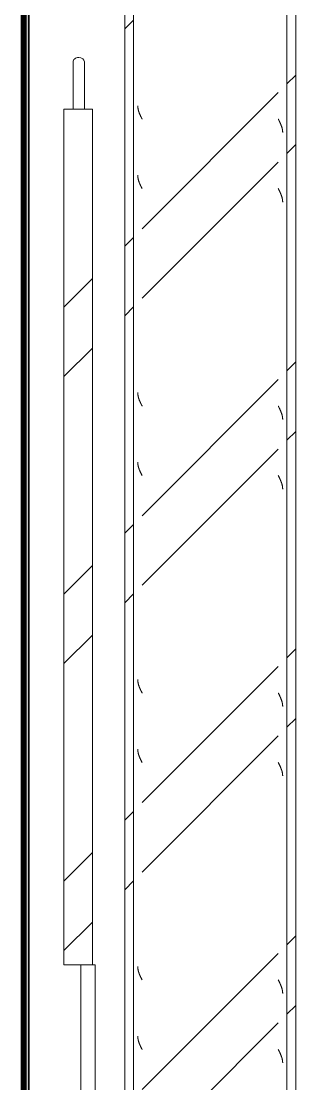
# Model space of a CAD drawing. Header units: centimetres. Extents: x -13467 to 3766, y -437 to 1921.
# Drawn here: x -12481.1 to -12433, y 646 to 832.2 of the extents above; entities that cross this region are included whole.
import ezdxf

# ---------------------------------------------------------------- set-up
doc = ezdxf.new("R2010")
doc.units = ezdxf.units.CM
for name, color, linetype, lineweight in [('A-GENM', 7, 'Continuous', 9), ('A-WALL', 7, 'Continuous', 9), ('A-WALL-PATT', 7, 'Continuous', 35), ('S-BEAM', 7, 'Continuous', 9), ('S-COLS', 7, 'Continuous', 9)]:
    doc.layers.add(name, color=color, linetype=linetype, lineweight=lineweight)
pattern_1 = [(45, (-5050.647, 712), (-25.14472, 25.14472), []), (45, (-5050.647, 750.1), (-25.14472, 25.14472), [])]

# ---------------------------------------------------------------- blocks, each defined once
blk = doc.blocks.new('FP_11-Sección 1-1')
at = {"layer": 'S-COLS', "color": 9, "true_color": 0xc0c0c0}
for p, q in [((-12436.04, 815.01), (-12436.06, 815.05)), ((-12436.02, 814.97), (-12436.04, 815.01)), ((-12436, 814.93), (-12436.02, 814.97)), ((-12435.98, 814.9), (-12436, 814.93)), ((-12435.97, 814.86), (-12435.98, 814.9)), ((-12435.95, 814.82), (-12435.97, 814.86)), ((-12435.93, 814.79), (-12435.95, 814.82)), ((-12435.91, 814.75), (-12435.93, 814.79)), ((-12435.89, 814.71), (-12435.91, 814.75)), ((-12435.87, 814.67), (-12435.89, 814.71)), ((-12435.85, 814.64), (-12435.87, 814.67)), ((-12435.84, 814.6), (-12435.85, 814.64)), ((-12435.82, 814.56), (-12435.84, 814.6)), ((-12435.8, 814.52), (-12435.82, 814.56)), ((-12435.78, 814.49), (-12435.8, 814.52)), ((-12435.77, 814.45), (-12435.78, 814.49)), ((-12435.75, 814.41), (-12435.77, 814.45)), ((-12435.73, 814.37), (-12435.75, 814.41)), ((-12435.71, 814.34), (-12435.73, 814.37)), ((-12435.7, 814.3), (-12435.71, 814.34)), ((-12435.68, 814.26), (-12435.7, 814.3)), ((-12435.66, 814.23), (-12435.68, 814.26)), ((-12435.65, 814.19), (-12435.66, 814.23)), ((-12435.63, 814.15), (-12435.65, 814.19)), ((-12435.62, 814.11), (-12435.63, 814.15)), ((-12435.6, 814.08), (-12435.62, 814.11)), ((-12435.59, 814.04), (-12435.6, 814.08)), ((-12435.57, 814), (-12435.59, 814.04)), ((-12435.56, 813.96), (-12435.57, 814)), ((-12435.54, 813.93), (-12435.56, 813.96)), ((-12435.53, 813.89), (-12435.54, 813.93)), ((-12435.52, 813.85), (-12435.53, 813.89)), ((-12435.5, 813.82), (-12435.52, 813.85)), ((-12435.49, 813.78), (-12435.5, 813.82)), ((-12435.48, 813.74), (-12435.49, 813.78)), ((-12435.47, 813.7), (-12435.48, 813.74)), ((-12435.45, 813.67), (-12435.47, 813.7)), ((-12435.44, 813.63), (-12435.45, 813.67)), ((-12435.43, 813.59), (-12435.44, 813.63)), ((-12435.42, 813.55), (-12435.43, 813.59)), ((-12435.41, 813.52), (-12435.42, 813.55)), ((-12435.4, 813.48), (-12435.41, 813.52)), ((-12435.39, 813.44), (-12435.4, 813.48)), ((-12435.38, 813.4), (-12435.39, 813.44)), ((-12435.37, 813.37), (-12435.38, 813.4)), ((-12435.36, 813.33), (-12435.37, 813.37)), ((-12435.36, 813.29), (-12435.36, 813.33)), ((-12435.35, 813.26), (-12435.36, 813.29)), ((-12435.34, 813.22), (-12435.35, 813.26)), ((-12435.34, 813.18), (-12435.34, 813.22)), ((-12435.33, 813.14), (-12435.34, 813.18)), ((-12435.32, 813.11), (-12435.33, 813.14)), ((-12435.32, 813.07), (-12435.32, 813.11)), ((-12435.31, 813.03), (-12435.32, 813.07)), ((-12435.31, 812.99), (-12435.31, 813.03)), ((-12435.31, 812.96), (-12435.31, 812.99)), ((-12435.3, 812.92), (-12435.31, 812.96)), ((-12435.3, 812.88), (-12435.3, 812.92)), ((-12435.3, 812.85), (-12435.3, 812.88)), ((-12435.29, 812.81), (-12435.3, 812.85)), ((-12435.29, 812.77), (-12435.29, 812.81)), ((-12435.29, 812.73), (-12435.29, 812.77)), ((-12435.29, 812.7), (-12435.29, 812.73)), ((-12436.04, 802.82), (-12436.06, 802.86)), ((-12436.02, 802.78), (-12436.04, 802.82)), ((-12436, 802.74), (-12436.02, 802.78)), ((-12435.98, 802.71), (-12436, 802.74)), ((-12435.97, 802.67), (-12435.98, 802.71)), ((-12435.95, 802.63), (-12435.97, 802.67)), ((-12435.93, 802.6), (-12435.95, 802.63)), ((-12435.91, 802.56), (-12435.93, 802.6)), ((-12435.89, 802.52), (-12435.91, 802.56)), ((-12435.87, 802.48), (-12435.89, 802.52)), ((-12435.85, 802.45), (-12435.87, 802.48)), ((-12435.84, 802.41), (-12435.85, 802.45)), ((-12435.82, 802.37), (-12435.84, 802.41)), ((-12435.8, 802.33), (-12435.82, 802.37)), ((-12435.78, 802.3), (-12435.8, 802.33)), ((-12435.77, 802.26), (-12435.78, 802.3)), ((-12435.75, 802.22), (-12435.77, 802.26)), ((-12435.73, 802.19), (-12435.75, 802.22)), ((-12435.71, 802.15), (-12435.73, 802.19)), ((-12435.7, 802.11), (-12435.71, 802.15)), ((-12435.68, 802.07), (-12435.7, 802.11)), ((-12435.66, 802.04), (-12435.68, 802.07)), ((-12435.65, 802), (-12435.66, 802.04)), ((-12435.63, 801.96), (-12435.65, 802)), ((-12435.62, 801.92), (-12435.63, 801.96)), ((-12435.6, 801.89), (-12435.62, 801.92)), ((-12435.59, 801.85), (-12435.6, 801.89)), ((-12435.57, 801.81), (-12435.59, 801.85)), ((-12435.56, 801.77), (-12435.57, 801.81)), ((-12435.54, 801.74), (-12435.56, 801.77)), ((-12435.53, 801.7), (-12435.54, 801.74)), ((-12435.52, 801.66), (-12435.53, 801.7)), ((-12435.5, 801.63), (-12435.52, 801.66)), ((-12435.49, 801.59), (-12435.5, 801.63)), ((-12435.48, 801.55), (-12435.49, 801.59)), ((-12435.47, 801.51), (-12435.48, 801.55)), ((-12435.45, 801.48), (-12435.47, 801.51)), ((-12435.44, 801.44), (-12435.45, 801.48)), ((-12435.43, 801.4), (-12435.44, 801.44)), ((-12435.42, 801.36), (-12435.43, 801.4)), ((-12435.41, 801.33), (-12435.42, 801.36)), ((-12435.4, 801.29), (-12435.41, 801.33)), ((-12435.39, 801.25), (-12435.4, 801.29)), ((-12435.38, 801.22), (-12435.39, 801.25)), ((-12435.37, 801.18), (-12435.38, 801.22)), ((-12435.36, 801.14), (-12435.37, 801.18)), ((-12435.36, 801.1), (-12435.36, 801.14)), ((-12435.35, 801.07), (-12435.36, 801.1)), ((-12435.34, 801.03), (-12435.35, 801.07)), ((-12435.34, 800.99), (-12435.34, 801.03)), ((-12435.33, 800.95), (-12435.34, 800.99)), ((-12435.32, 800.92), (-12435.33, 800.95)), ((-12435.32, 800.88), (-12435.32, 800.92)), ((-12435.31, 800.84), (-12435.32, 800.88)), ((-12435.31, 800.8), (-12435.31, 800.84)), ((-12435.31, 800.77), (-12435.31, 800.8)), ((-12435.3, 800.73), (-12435.31, 800.77)), ((-12435.3, 800.69), (-12435.3, 800.73)), ((-12435.3, 800.66), (-12435.3, 800.69)), ((-12435.29, 800.62), (-12435.3, 800.66)), ((-12435.29, 800.58), (-12435.29, 800.62)), ((-12435.29, 800.54), (-12435.29, 800.58)), ((-12435.29, 800.51), (-12435.29, 800.54)), ((-12436.04, 764.72), (-12436.06, 764.76)), ((-12436.02, 764.68), (-12436.04, 764.72)), ((-12436, 764.64), (-12436.02, 764.68)), ((-12435.98, 764.61), (-12436, 764.64)), ((-12435.97, 764.57), (-12435.98, 764.61)), ((-12435.95, 764.53), (-12435.97, 764.57)), ((-12435.93, 764.5), (-12435.95, 764.53)), ((-12435.91, 764.46), (-12435.93, 764.5)), ((-12435.89, 764.42), (-12435.91, 764.46)), ((-12435.87, 764.38), (-12435.89, 764.42)), ((-12435.85, 764.35), (-12435.87, 764.38)), ((-12435.84, 764.31), (-12435.85, 764.35)), ((-12435.82, 764.27), (-12435.84, 764.31)), ((-12435.8, 764.23), (-12435.82, 764.27)), ((-12435.78, 764.2), (-12435.8, 764.23)), ((-12435.77, 764.16), (-12435.78, 764.2)), ((-12435.75, 764.12), (-12435.77, 764.16)), ((-12435.73, 764.09), (-12435.75, 764.12)), ((-12435.71, 764.05), (-12435.73, 764.09)), ((-12435.7, 764.01), (-12435.71, 764.05)), ((-12435.68, 763.97), (-12435.7, 764.01)), ((-12435.66, 763.94), (-12435.68, 763.97)), ((-12435.65, 763.9), (-12435.66, 763.94)), ((-12435.63, 763.86), (-12435.65, 763.9)), ((-12435.62, 763.82), (-12435.63, 763.86)), ((-12435.6, 763.79), (-12435.62, 763.82)), ((-12435.59, 763.75), (-12435.6, 763.79)), ((-12435.57, 763.71), (-12435.59, 763.75)), ((-12435.56, 763.67), (-12435.57, 763.71)), ((-12435.54, 763.64), (-12435.56, 763.67)), ((-12435.53, 763.6), (-12435.54, 763.64)), ((-12435.52, 763.56), (-12435.53, 763.6)), ((-12435.5, 763.53), (-12435.52, 763.56)), ((-12435.49, 763.49), (-12435.5, 763.53)), ((-12435.48, 763.45), (-12435.49, 763.49)), ((-12435.47, 763.41), (-12435.48, 763.45)), ((-12435.45, 763.38), (-12435.47, 763.41)), ((-12435.44, 763.34), (-12435.45, 763.38)), ((-12435.43, 763.3), (-12435.44, 763.34)), ((-12435.42, 763.26), (-12435.43, 763.3)), ((-12435.41, 763.23), (-12435.42, 763.26)), ((-12435.4, 763.19), (-12435.41, 763.23)), ((-12435.39, 763.15), (-12435.4, 763.19)), ((-12435.38, 763.12), (-12435.39, 763.15)), ((-12435.37, 763.08), (-12435.38, 763.12)), ((-12435.36, 763.04), (-12435.37, 763.08)), ((-12435.36, 763), (-12435.36, 763.04)), ((-12435.35, 762.97), (-12435.36, 763)), ((-12435.34, 762.93), (-12435.35, 762.97)), ((-12435.34, 762.89), (-12435.34, 762.93)), ((-12435.33, 762.85), (-12435.34, 762.89)), ((-12435.32, 762.82), (-12435.33, 762.85)), ((-12435.32, 762.78), (-12435.32, 762.82)), ((-12435.31, 762.74), (-12435.32, 762.78)), ((-12435.31, 762.7), (-12435.31, 762.74)), ((-12435.31, 762.67), (-12435.31, 762.7)), ((-12435.3, 762.63), (-12435.31, 762.67)), ((-12435.3, 762.59), (-12435.3, 762.63)), ((-12435.3, 762.56), (-12435.3, 762.59)), ((-12435.29, 762.52), (-12435.3, 762.56)), ((-12435.29, 762.48), (-12435.29, 762.52)), ((-12435.29, 762.44), (-12435.29, 762.48)), ((-12435.29, 762.41), (-12435.29, 762.44)), ((-12436.04, 752.53), (-12436.06, 752.57)), ((-12436.02, 752.49), (-12436.04, 752.53)), ((-12436, 752.46), (-12436.02, 752.49)), ((-12435.98, 752.42), (-12436, 752.46)), ((-12435.97, 752.38), (-12435.98, 752.42)), ((-12435.95, 752.34), (-12435.97, 752.38)), ((-12435.93, 752.31), (-12435.95, 752.34)), ((-12435.91, 752.27), (-12435.93, 752.31)), ((-12435.89, 752.23), (-12435.91, 752.27)), ((-12435.87, 752.19), (-12435.89, 752.23)), ((-12435.85, 752.16), (-12435.87, 752.19)), ((-12435.84, 752.12), (-12435.85, 752.16)), ((-12435.82, 752.08), (-12435.84, 752.12)), ((-12435.8, 752.05), (-12435.82, 752.08)), ((-12435.78, 752.01), (-12435.8, 752.05)), ((-12435.77, 751.97), (-12435.78, 752.01)), ((-12435.75, 751.93), (-12435.77, 751.97)), ((-12435.73, 751.9), (-12435.75, 751.93)), ((-12435.71, 751.86), (-12435.73, 751.9)), ((-12435.7, 751.82), (-12435.71, 751.86)), ((-12435.68, 751.78), (-12435.7, 751.82)), ((-12435.66, 751.75), (-12435.68, 751.78)), ((-12435.65, 751.71), (-12435.66, 751.75)), ((-12435.63, 751.67), (-12435.65, 751.71)), ((-12435.62, 751.63), (-12435.63, 751.67)), ((-12435.6, 751.6), (-12435.62, 751.63)), ((-12435.59, 751.56), (-12435.6, 751.6)), ((-12435.57, 751.52), (-12435.59, 751.56)), ((-12435.56, 751.49), (-12435.57, 751.52)), ((-12435.54, 751.45), (-12435.56, 751.49)), ((-12435.53, 751.41), (-12435.54, 751.45)), ((-12435.52, 751.37), (-12435.53, 751.41)), ((-12435.5, 751.34), (-12435.52, 751.37)), ((-12435.49, 751.3), (-12435.5, 751.34)), ((-12435.48, 751.26), (-12435.49, 751.3)), ((-12435.47, 751.22), (-12435.48, 751.26)), ((-12435.45, 751.19), (-12435.47, 751.22)), ((-12435.44, 751.15), (-12435.45, 751.19)), ((-12435.43, 751.11), (-12435.44, 751.15)), ((-12435.42, 751.08), (-12435.43, 751.11)), ((-12435.41, 751.04), (-12435.42, 751.08)), ((-12435.4, 751), (-12435.41, 751.04)), ((-12435.39, 750.96), (-12435.4, 751)), ((-12435.38, 750.93), (-12435.39, 750.96)), ((-12435.37, 750.89), (-12435.38, 750.93)), ((-12435.36, 750.85), (-12435.37, 750.89)), ((-12435.36, 750.81), (-12435.36, 750.85)), ((-12435.35, 750.78), (-12435.36, 750.81)), ((-12435.34, 750.74), (-12435.35, 750.78)), ((-12435.34, 750.7), (-12435.34, 750.74)), ((-12435.33, 750.66), (-12435.34, 750.7)), ((-12435.32, 750.63), (-12435.33, 750.66)), ((-12435.32, 750.59), (-12435.32, 750.63)), ((-12435.31, 750.55), (-12435.32, 750.59)), ((-12435.31, 750.52), (-12435.31, 750.55)), ((-12435.31, 750.48), (-12435.31, 750.52)), ((-12435.3, 750.44), (-12435.31, 750.48)), ((-12435.3, 750.4), (-12435.3, 750.44)), ((-12435.3, 750.37), (-12435.3, 750.4)), ((-12435.29, 750.33), (-12435.3, 750.37)), ((-12435.29, 750.29), (-12435.29, 750.33)), ((-12435.29, 750.25), (-12435.29, 750.29)), ((-12435.29, 750.22), (-12435.29, 750.25)), ((-12436.04, 714.43), (-12436.06, 714.47)), ((-12436.02, 714.39), (-12436.04, 714.43)), ((-12436, 714.36), (-12436.02, 714.39)), ((-12435.98, 714.32), (-12436, 714.36)), ((-12435.97, 714.28), (-12435.98, 714.32)), ((-12435.95, 714.24), (-12435.97, 714.28)), ((-12435.93, 714.21), (-12435.95, 714.24)), ((-12435.91, 714.17), (-12435.93, 714.21)), ((-12435.89, 714.13), (-12435.91, 714.17)), ((-12435.87, 714.09), (-12435.89, 714.13)), ((-12435.85, 714.06), (-12435.87, 714.09)), ((-12435.84, 714.02), (-12435.85, 714.06)), ((-12435.82, 713.98), (-12435.84, 714.02)), ((-12435.8, 713.95), (-12435.82, 713.98)), ((-12435.78, 713.91), (-12435.8, 713.95)), ((-12435.77, 713.87), (-12435.78, 713.91)), ((-12435.75, 713.83), (-12435.77, 713.87)), ((-12435.73, 713.8), (-12435.75, 713.83)), ((-12435.71, 713.76), (-12435.73, 713.8)), ((-12435.7, 713.72), (-12435.71, 713.76)), ((-12435.68, 713.68), (-12435.7, 713.72)), ((-12435.66, 713.65), (-12435.68, 713.68)), ((-12435.65, 713.61), (-12435.66, 713.65)), ((-12435.63, 713.57), (-12435.65, 713.61)), ((-12435.62, 713.53), (-12435.63, 713.57)), ((-12435.6, 713.5), (-12435.62, 713.53)), ((-12435.59, 713.46), (-12435.6, 713.5)), ((-12435.57, 713.42), (-12435.59, 713.46)), ((-12435.56, 713.39), (-12435.57, 713.42)), ((-12435.54, 713.35), (-12435.56, 713.39)), ((-12435.53, 713.31), (-12435.54, 713.35)), ((-12435.52, 713.27), (-12435.53, 713.31)), ((-12435.5, 713.24), (-12435.52, 713.27)), ((-12435.49, 713.2), (-12435.5, 713.24)), ((-12435.48, 713.16), (-12435.49, 713.2)), ((-12435.47, 713.12), (-12435.48, 713.16)), ((-12435.45, 713.09), (-12435.47, 713.12)), ((-12435.44, 713.05), (-12435.45, 713.09)), ((-12435.43, 713.01), (-12435.44, 713.05)), ((-12435.42, 712.98), (-12435.43, 713.01)), ((-12435.41, 712.94), (-12435.42, 712.98)), ((-12435.4, 712.9), (-12435.41, 712.94)), ((-12435.39, 712.86), (-12435.4, 712.9)), ((-12435.38, 712.83), (-12435.39, 712.86)), ((-12435.37, 712.79), (-12435.38, 712.83)), ((-12435.36, 712.75), (-12435.37, 712.79)), ((-12435.36, 712.71), (-12435.36, 712.75)), ((-12435.35, 712.68), (-12435.36, 712.71)), ((-12435.34, 712.64), (-12435.35, 712.68)), ((-12435.34, 712.6), (-12435.34, 712.64)), ((-12435.33, 712.56), (-12435.34, 712.6)), ((-12435.32, 712.53), (-12435.33, 712.56)), ((-12435.32, 712.49), (-12435.32, 712.53)), ((-12435.31, 712.45), (-12435.32, 712.49)), ((-12435.31, 712.42), (-12435.31, 712.45)), ((-12435.31, 712.38), (-12435.31, 712.42)), ((-12435.3, 712.34), (-12435.31, 712.38)), ((-12435.3, 712.3), (-12435.3, 712.34)), ((-12435.3, 712.27), (-12435.3, 712.3)), ((-12435.29, 712.23), (-12435.3, 712.27)), ((-12435.29, 712.19), (-12435.29, 712.23)), ((-12435.29, 712.15), (-12435.29, 712.19)), ((-12435.29, 712.12), (-12435.29, 712.15)), ((-12436.04, 702.24), (-12436.06, 702.28)), ((-12436.02, 702.2), (-12436.04, 702.24)), ((-12436, 702.17), (-12436.02, 702.2)), ((-12435.98, 702.13), (-12436, 702.17)), ((-12435.97, 702.09), (-12435.98, 702.13)), ((-12435.95, 702.05), (-12435.97, 702.09)), ((-12435.93, 702.02), (-12435.95, 702.05)), ((-12435.91, 701.98), (-12435.93, 702.02)), ((-12435.89, 701.94), (-12435.91, 701.98)), ((-12435.87, 701.9), (-12435.89, 701.94)), ((-12435.85, 701.87), (-12435.87, 701.9)), ((-12435.84, 701.83), (-12435.85, 701.87)), ((-12435.82, 701.79), (-12435.84, 701.83)), ((-12435.8, 701.76), (-12435.82, 701.79)), ((-12435.78, 701.72), (-12435.8, 701.76)), ((-12435.77, 701.68), (-12435.78, 701.72)), ((-12435.75, 701.64), (-12435.77, 701.68)), ((-12435.73, 701.61), (-12435.75, 701.64)), ((-12435.71, 701.57), (-12435.73, 701.61)), ((-12435.7, 701.53), (-12435.71, 701.57)), ((-12435.68, 701.49), (-12435.7, 701.53)), ((-12435.66, 701.46), (-12435.68, 701.49)), ((-12435.65, 701.42), (-12435.66, 701.46)), ((-12435.63, 701.38), (-12435.65, 701.42)), ((-12435.62, 701.35), (-12435.63, 701.38)), ((-12435.6, 701.31), (-12435.62, 701.35)), ((-12435.59, 701.27), (-12435.6, 701.31)), ((-12435.57, 701.23), (-12435.59, 701.27)), ((-12435.56, 701.2), (-12435.57, 701.23)), ((-12435.54, 701.16), (-12435.56, 701.2)), ((-12435.53, 701.12), (-12435.54, 701.16)), ((-12435.52, 701.08), (-12435.53, 701.12)), ((-12435.5, 701.05), (-12435.52, 701.08)), ((-12435.49, 701.01), (-12435.5, 701.05)), ((-12435.48, 700.97), (-12435.49, 701.01)), ((-12435.47, 700.93), (-12435.48, 700.97)), ((-12435.45, 700.9), (-12435.47, 700.93)), ((-12435.44, 700.86), (-12435.45, 700.9)), ((-12435.43, 700.82), (-12435.44, 700.86)), ((-12435.42, 700.79), (-12435.43, 700.82)), ((-12435.41, 700.75), (-12435.42, 700.79)), ((-12435.4, 700.71), (-12435.41, 700.75)), ((-12435.39, 700.67), (-12435.4, 700.71)), ((-12435.38, 700.64), (-12435.39, 700.67)), ((-12435.37, 700.6), (-12435.38, 700.64)), ((-12435.36, 700.56), (-12435.37, 700.6)), ((-12435.36, 700.52), (-12435.36, 700.56)), ((-12435.35, 700.49), (-12435.36, 700.52)), ((-12435.34, 700.45), (-12435.35, 700.49)), ((-12435.34, 700.41), (-12435.34, 700.45)), ((-12435.33, 700.38), (-12435.34, 700.41)), ((-12435.32, 700.34), (-12435.33, 700.38)), ((-12435.32, 700.3), (-12435.32, 700.34)), ((-12435.31, 700.26), (-12435.32, 700.3)), ((-12435.31, 700.23), (-12435.31, 700.26)), ((-12435.31, 700.19), (-12435.31, 700.23)), ((-12435.3, 700.15), (-12435.31, 700.19)), ((-12435.3, 700.11), (-12435.3, 700.15)), ((-12435.3, 700.08), (-12435.3, 700.11)), ((-12435.29, 700.04), (-12435.3, 700.08)), ((-12435.29, 700), (-12435.29, 700.04)), ((-12435.29, 699.96), (-12435.29, 700)), ((-12435.29, 699.93), (-12435.29, 699.96)), ((-12436.04, 664.14), (-12436.06, 664.18)), ((-12436.02, 664.1), (-12436.04, 664.14)), ((-12436, 664.07), (-12436.02, 664.1)), ((-12435.98, 664.03), (-12436, 664.07)), ((-12435.97, 663.99), (-12435.98, 664.03)), ((-12435.95, 663.95), (-12435.97, 663.99)), ((-12435.93, 663.92), (-12435.95, 663.95)), ((-12435.91, 663.88), (-12435.93, 663.92)), ((-12435.89, 663.84), (-12435.91, 663.88)), ((-12435.87, 663.8), (-12435.89, 663.84)), ((-12435.85, 663.77), (-12435.87, 663.8)), ((-12435.84, 663.73), (-12435.85, 663.77)), ((-12435.82, 663.69), (-12435.84, 663.73)), ((-12435.8, 663.66), (-12435.82, 663.69)), ((-12435.78, 663.62), (-12435.8, 663.66)), ((-12435.77, 663.58), (-12435.78, 663.62)), ((-12435.75, 663.54), (-12435.77, 663.58)), ((-12435.73, 663.51), (-12435.75, 663.54)), ((-12435.71, 663.47), (-12435.73, 663.51)), ((-12435.7, 663.43), (-12435.71, 663.47)), ((-12435.68, 663.39), (-12435.7, 663.43)), ((-12435.66, 663.36), (-12435.68, 663.39)), ((-12435.65, 663.32), (-12435.66, 663.36)), ((-12435.63, 663.28), (-12435.65, 663.32)), ((-12435.62, 663.25), (-12435.63, 663.28)), ((-12435.6, 663.21), (-12435.62, 663.25)), ((-12435.59, 663.17), (-12435.6, 663.21)), ((-12435.57, 663.13), (-12435.59, 663.17)), ((-12435.56, 663.1), (-12435.57, 663.13)), ((-12435.54, 663.06), (-12435.56, 663.1)), ((-12435.53, 663.02), (-12435.54, 663.06)), ((-12435.52, 662.98), (-12435.53, 663.02)), ((-12435.5, 662.95), (-12435.52, 662.98)), ((-12435.49, 662.91), (-12435.5, 662.95)), ((-12435.48, 662.87), (-12435.49, 662.91)), ((-12435.47, 662.83), (-12435.48, 662.87)), ((-12435.45, 662.8), (-12435.47, 662.83)), ((-12435.44, 662.76), (-12435.45, 662.8)), ((-12435.43, 662.72), (-12435.44, 662.76)), ((-12435.42, 662.69), (-12435.43, 662.72)), ((-12435.41, 662.65), (-12435.42, 662.69)), ((-12435.4, 662.61), (-12435.41, 662.65)), ((-12435.39, 662.57), (-12435.4, 662.61)), ((-12435.38, 662.54), (-12435.39, 662.57)), ((-12435.37, 662.5), (-12435.38, 662.54)), ((-12435.36, 662.46), (-12435.37, 662.5)), ((-12435.36, 662.42), (-12435.36, 662.46)), ((-12435.35, 662.39), (-12435.36, 662.42)), ((-12435.34, 662.35), (-12435.35, 662.39)), ((-12435.34, 662.31), (-12435.34, 662.35)), ((-12435.33, 662.28), (-12435.34, 662.31)), ((-12435.32, 662.24), (-12435.33, 662.28)), ((-12435.32, 662.2), (-12435.32, 662.24)), ((-12435.31, 662.16), (-12435.32, 662.2)), ((-12435.31, 662.13), (-12435.31, 662.16)), ((-12435.31, 662.09), (-12435.31, 662.13)), ((-12435.3, 662.05), (-12435.31, 662.09)), ((-12435.3, 662.01), (-12435.3, 662.05)), ((-12435.3, 661.98), (-12435.3, 662.01)), ((-12435.29, 661.94), (-12435.3, 661.98)), ((-12435.29, 661.9), (-12435.29, 661.94)), ((-12435.29, 661.86), (-12435.29, 661.9)), ((-12435.29, 661.83), (-12435.29, 661.86)), ((-12436.04, 651.95), (-12436.06, 651.99)), ((-12436.02, 651.91), (-12436.04, 651.95)), ((-12436, 651.88), (-12436.02, 651.91)), ((-12435.98, 651.84), (-12436, 651.88)), ((-12435.97, 651.8), (-12435.98, 651.84)), ((-12435.95, 651.76), (-12435.97, 651.8)), ((-12435.93, 651.73), (-12435.95, 651.76)), ((-12435.91, 651.69), (-12435.93, 651.73)), ((-12435.89, 651.65), (-12435.91, 651.69)), ((-12435.87, 651.62), (-12435.89, 651.65)), ((-12435.85, 651.58), (-12435.87, 651.62)), ((-12435.84, 651.54), (-12435.85, 651.58)), ((-12435.82, 651.5), (-12435.84, 651.54)), ((-12435.8, 651.47), (-12435.82, 651.5)), ((-12435.78, 651.43), (-12435.8, 651.47)), ((-12435.77, 651.39), (-12435.78, 651.43)), ((-12435.75, 651.35), (-12435.77, 651.39)), ((-12435.73, 651.32), (-12435.75, 651.35)), ((-12435.71, 651.28), (-12435.73, 651.32)), ((-12435.7, 651.24), (-12435.71, 651.28)), ((-12435.68, 651.21), (-12435.7, 651.24)), ((-12435.66, 651.17), (-12435.68, 651.21)), ((-12435.65, 651.13), (-12435.66, 651.17)), ((-12435.63, 651.09), (-12435.65, 651.13)), ((-12435.62, 651.06), (-12435.63, 651.09)), ((-12435.6, 651.02), (-12435.62, 651.06)), ((-12435.59, 650.98), (-12435.6, 651.02)), ((-12435.57, 650.94), (-12435.59, 650.98)), ((-12435.56, 650.91), (-12435.57, 650.94)), ((-12435.54, 650.87), (-12435.56, 650.91)), ((-12435.53, 650.83), (-12435.54, 650.87)), ((-12435.52, 650.79), (-12435.53, 650.83)), ((-12435.5, 650.76), (-12435.52, 650.79)), ((-12435.49, 650.72), (-12435.5, 650.76)), ((-12435.48, 650.68), (-12435.49, 650.72)), ((-12435.47, 650.65), (-12435.48, 650.68)), ((-12435.45, 650.61), (-12435.47, 650.65)), ((-12435.44, 650.57), (-12435.45, 650.61)), ((-12435.43, 650.53), (-12435.44, 650.57)), ((-12435.42, 650.5), (-12435.43, 650.53)), ((-12435.41, 650.46), (-12435.42, 650.5)), ((-12435.4, 650.42), (-12435.41, 650.46)), ((-12435.39, 650.38), (-12435.4, 650.42)), ((-12435.38, 650.35), (-12435.39, 650.38)), ((-12435.37, 650.31), (-12435.38, 650.35)), ((-12435.36, 650.27), (-12435.37, 650.31)), ((-12435.36, 650.24), (-12435.36, 650.27)), ((-12435.35, 650.2), (-12435.36, 650.24)), ((-12435.34, 650.16), (-12435.35, 650.2)), ((-12435.34, 650.12), (-12435.34, 650.16)), ((-12435.33, 650.09), (-12435.34, 650.12)), ((-12435.32, 650.05), (-12435.33, 650.09)), ((-12435.32, 650.01), (-12435.32, 650.05)), ((-12435.31, 649.97), (-12435.32, 650.01)), ((-12435.31, 649.94), (-12435.31, 649.97)), ((-12435.31, 649.9), (-12435.31, 649.94)), ((-12435.3, 649.86), (-12435.31, 649.9)), ((-12435.3, 649.82), (-12435.3, 649.86)), ((-12435.3, 649.79), (-12435.3, 649.82)), ((-12435.29, 649.75), (-12435.3, 649.79)), ((-12435.29, 649.71), (-12435.29, 649.75)), ((-12435.29, 649.68), (-12435.29, 649.71)), ((-12435.29, 649.64), (-12435.29, 649.68))]:
    blk.add_line(p, q, dxfattribs=at)
blk = doc.blocks.new('FP_12-Sección 1-1')
at = {"layer": 'S-COLS', "color": 9, "true_color": 0xc0c0c0}
for p, q in [((-12460.71, 817.36), (-12460.71, 817.4)), ((-12460.71, 817.32), (-12460.71, 817.36)), ((-12460.7, 817.28), (-12460.71, 817.32)), ((-12460.7, 817.25), (-12460.7, 817.28)), ((-12460.7, 817.21), (-12460.7, 817.25)), ((-12460.7, 817.17), (-12460.7, 817.21)), ((-12460.69, 817.14), (-12460.7, 817.17)), ((-12460.69, 817.1), (-12460.69, 817.14)), ((-12460.69, 817.06), (-12460.69, 817.1)), ((-12460.68, 817.02), (-12460.69, 817.06)), ((-12460.68, 816.99), (-12460.68, 817.02)), ((-12460.67, 816.95), (-12460.68, 816.99)), ((-12460.66, 816.91), (-12460.67, 816.95)), ((-12460.66, 816.87), (-12460.66, 816.91)), ((-12460.65, 816.84), (-12460.66, 816.87)), ((-12460.64, 816.8), (-12460.65, 816.84)), ((-12460.63, 816.76), (-12460.64, 816.8)), ((-12460.63, 816.72), (-12460.63, 816.76)), ((-12460.62, 816.69), (-12460.63, 816.72)), ((-12460.61, 816.65), (-12460.62, 816.69)), ((-12460.6, 816.61), (-12460.61, 816.65)), ((-12460.59, 816.58), (-12460.6, 816.61)), ((-12460.58, 816.54), (-12460.59, 816.58)), ((-12460.57, 816.5), (-12460.58, 816.54)), ((-12460.56, 816.46), (-12460.57, 816.5)), ((-12460.55, 816.43), (-12460.56, 816.46)), ((-12460.53, 816.39), (-12460.55, 816.43)), ((-12460.52, 816.35), (-12460.53, 816.39)), ((-12460.51, 816.31), (-12460.52, 816.35)), ((-12460.5, 816.28), (-12460.51, 816.31)), ((-12460.48, 816.24), (-12460.5, 816.28)), ((-12460.47, 816.2), (-12460.48, 816.24)), ((-12460.46, 816.17), (-12460.47, 816.2)), ((-12460.44, 816.13), (-12460.46, 816.17)), ((-12460.43, 816.09), (-12460.44, 816.13)), ((-12460.41, 816.05), (-12460.43, 816.09)), ((-12460.4, 816.02), (-12460.41, 816.05)), ((-12460.38, 815.98), (-12460.4, 816.02)), ((-12460.37, 815.94), (-12460.38, 815.98)), ((-12460.35, 815.9), (-12460.37, 815.94)), ((-12460.33, 815.87), (-12460.35, 815.9)), ((-12460.32, 815.83), (-12460.33, 815.87)), ((-12460.3, 815.79), (-12460.32, 815.83)), ((-12460.29, 815.75), (-12460.3, 815.79)), ((-12460.27, 815.72), (-12460.29, 815.75)), ((-12460.25, 815.68), (-12460.27, 815.72)), ((-12460.23, 815.64), (-12460.25, 815.68)), ((-12460.22, 815.61), (-12460.23, 815.64)), ((-12460.2, 815.57), (-12460.22, 815.61)), ((-12460.18, 815.53), (-12460.2, 815.57)), ((-12460.16, 815.49), (-12460.18, 815.53)), ((-12460.14, 815.46), (-12460.16, 815.49)), ((-12460.13, 815.42), (-12460.14, 815.46)), ((-12460.11, 815.38), (-12460.13, 815.42)), ((-12460.09, 815.34), (-12460.11, 815.38)), ((-12460.07, 815.31), (-12460.09, 815.34)), ((-12460.05, 815.27), (-12460.07, 815.31)), ((-12460.03, 815.23), (-12460.05, 815.27)), ((-12460.01, 815.2), (-12460.03, 815.23)), ((-12460, 815.16), (-12460.01, 815.2)), ((-12459.98, 815.12), (-12460, 815.16)), ((-12459.96, 815.08), (-12459.98, 815.12)), ((-12459.94, 815.05), (-12459.96, 815.08)), ((-12460.71, 805.17), (-12460.71, 805.21)), ((-12460.71, 805.13), (-12460.71, 805.17)), ((-12460.7, 805.09), (-12460.71, 805.13)), ((-12460.7, 805.06), (-12460.7, 805.09)), ((-12460.7, 805.02), (-12460.7, 805.06)), ((-12460.7, 804.98), (-12460.7, 805.02)), ((-12460.69, 804.95), (-12460.7, 804.98)), ((-12460.69, 804.91), (-12460.69, 804.95)), ((-12460.69, 804.87), (-12460.69, 804.91)), ((-12460.68, 804.83), (-12460.69, 804.87)), ((-12460.68, 804.8), (-12460.68, 804.83)), ((-12460.67, 804.76), (-12460.68, 804.8)), ((-12460.66, 804.72), (-12460.67, 804.76)), ((-12460.66, 804.68), (-12460.66, 804.72)), ((-12460.65, 804.65), (-12460.66, 804.68)), ((-12460.64, 804.61), (-12460.65, 804.65)), ((-12460.63, 804.57), (-12460.64, 804.61)), ((-12460.63, 804.54), (-12460.63, 804.57)), ((-12460.62, 804.5), (-12460.63, 804.54)), ((-12460.61, 804.46), (-12460.62, 804.5)), ((-12460.6, 804.42), (-12460.61, 804.46)), ((-12460.59, 804.39), (-12460.6, 804.42)), ((-12460.58, 804.35), (-12460.59, 804.39)), ((-12460.57, 804.31), (-12460.58, 804.35)), ((-12460.56, 804.27), (-12460.57, 804.31)), ((-12460.55, 804.24), (-12460.56, 804.27)), ((-12460.53, 804.2), (-12460.55, 804.24)), ((-12460.52, 804.16), (-12460.53, 804.2)), ((-12460.51, 804.12), (-12460.52, 804.16)), ((-12460.5, 804.09), (-12460.51, 804.12)), ((-12460.48, 804.05), (-12460.5, 804.09)), ((-12460.47, 804.01), (-12460.48, 804.05)), ((-12460.46, 803.98), (-12460.47, 804.01)), ((-12460.44, 803.94), (-12460.46, 803.98)), ((-12460.43, 803.9), (-12460.44, 803.94)), ((-12460.41, 803.86), (-12460.43, 803.9)), ((-12460.4, 803.83), (-12460.41, 803.86)), ((-12460.38, 803.79), (-12460.4, 803.83)), ((-12460.37, 803.75), (-12460.38, 803.79)), ((-12460.35, 803.71), (-12460.37, 803.75)), ((-12460.33, 803.68), (-12460.35, 803.71)), ((-12460.32, 803.64), (-12460.33, 803.68)), ((-12460.3, 803.6), (-12460.32, 803.64)), ((-12460.29, 803.57), (-12460.3, 803.6)), ((-12460.27, 803.53), (-12460.29, 803.57)), ((-12460.25, 803.49), (-12460.27, 803.53)), ((-12460.23, 803.45), (-12460.25, 803.49)), ((-12460.22, 803.42), (-12460.23, 803.45)), ((-12460.2, 803.38), (-12460.22, 803.42)), ((-12460.18, 803.34), (-12460.2, 803.38)), ((-12460.16, 803.3), (-12460.18, 803.34)), ((-12460.14, 803.27), (-12460.16, 803.3)), ((-12460.13, 803.23), (-12460.14, 803.27)), ((-12460.11, 803.19), (-12460.13, 803.23)), ((-12460.09, 803.15), (-12460.11, 803.19)), ((-12460.07, 803.12), (-12460.09, 803.15)), ((-12460.05, 803.08), (-12460.07, 803.12)), ((-12460.03, 803.04), (-12460.05, 803.08)), ((-12460.01, 803.01), (-12460.03, 803.04)), ((-12460, 802.97), (-12460.01, 803.01)), ((-12459.98, 802.93), (-12460, 802.97)), ((-12459.96, 802.89), (-12459.98, 802.93)), ((-12459.94, 802.86), (-12459.96, 802.89)), ((-12460.71, 767.07), (-12460.71, 767.11)), ((-12460.71, 767.03), (-12460.71, 767.07)), ((-12460.7, 766.99), (-12460.71, 767.03)), ((-12460.7, 766.96), (-12460.7, 766.99)), ((-12460.7, 766.92), (-12460.7, 766.96)), ((-12460.7, 766.88), (-12460.7, 766.92)), ((-12460.69, 766.85), (-12460.7, 766.88)), ((-12460.69, 766.81), (-12460.69, 766.85)), ((-12460.69, 766.77), (-12460.69, 766.81)), ((-12460.68, 766.73), (-12460.69, 766.77)), ((-12460.68, 766.7), (-12460.68, 766.73)), ((-12460.67, 766.66), (-12460.68, 766.7)), ((-12460.66, 766.62), (-12460.67, 766.66)), ((-12460.66, 766.58), (-12460.66, 766.62)), ((-12460.65, 766.55), (-12460.66, 766.58)), ((-12460.64, 766.51), (-12460.65, 766.55)), ((-12460.63, 766.47), (-12460.64, 766.51)), ((-12460.63, 766.44), (-12460.63, 766.47)), ((-12460.62, 766.4), (-12460.63, 766.44)), ((-12460.61, 766.36), (-12460.62, 766.4)), ((-12460.6, 766.32), (-12460.61, 766.36)), ((-12460.59, 766.29), (-12460.6, 766.32)), ((-12460.58, 766.25), (-12460.59, 766.29)), ((-12460.57, 766.21), (-12460.58, 766.25)), ((-12460.56, 766.17), (-12460.57, 766.21)), ((-12460.55, 766.14), (-12460.56, 766.17)), ((-12460.53, 766.1), (-12460.55, 766.14)), ((-12460.52, 766.06), (-12460.53, 766.1)), ((-12460.51, 766.02), (-12460.52, 766.06)), ((-12460.5, 765.99), (-12460.51, 766.02)), ((-12460.48, 765.95), (-12460.5, 765.99)), ((-12460.47, 765.91), (-12460.48, 765.95)), ((-12460.46, 765.88), (-12460.47, 765.91)), ((-12460.44, 765.84), (-12460.46, 765.88)), ((-12460.43, 765.8), (-12460.44, 765.84)), ((-12460.41, 765.76), (-12460.43, 765.8)), ((-12460.4, 765.73), (-12460.41, 765.76)), ((-12460.38, 765.69), (-12460.4, 765.73)), ((-12460.37, 765.65), (-12460.38, 765.69)), ((-12460.35, 765.61), (-12460.37, 765.65)), ((-12460.33, 765.58), (-12460.35, 765.61)), ((-12460.32, 765.54), (-12460.33, 765.58)), ((-12460.3, 765.5), (-12460.32, 765.54)), ((-12460.29, 765.47), (-12460.3, 765.5)), ((-12460.27, 765.43), (-12460.29, 765.47)), ((-12460.25, 765.39), (-12460.27, 765.43)), ((-12460.23, 765.35), (-12460.25, 765.39)), ((-12460.22, 765.32), (-12460.23, 765.35)), ((-12460.2, 765.28), (-12460.22, 765.32)), ((-12460.18, 765.24), (-12460.2, 765.28)), ((-12460.16, 765.2), (-12460.18, 765.24)), ((-12460.14, 765.17), (-12460.16, 765.2)), ((-12460.13, 765.13), (-12460.14, 765.17)), ((-12460.11, 765.09), (-12460.13, 765.13)), ((-12460.09, 765.05), (-12460.11, 765.09)), ((-12460.07, 765.02), (-12460.09, 765.05)), ((-12460.05, 764.98), (-12460.07, 765.02)), ((-12460.03, 764.94), (-12460.05, 764.98)), ((-12460.01, 764.91), (-12460.03, 764.94)), ((-12460, 764.87), (-12460.01, 764.91)), ((-12459.98, 764.83), (-12460, 764.87)), ((-12459.96, 764.79), (-12459.98, 764.83)), ((-12459.94, 764.76), (-12459.96, 764.79)), ((-12460.71, 754.88), (-12460.71, 754.92)), ((-12460.71, 754.84), (-12460.71, 754.88)), ((-12460.7, 754.81), (-12460.71, 754.84)), ((-12460.7, 754.77), (-12460.7, 754.81)), ((-12460.7, 754.73), (-12460.7, 754.77)), ((-12460.7, 754.69), (-12460.7, 754.73)), ((-12460.69, 754.66), (-12460.7, 754.69)), ((-12460.69, 754.62), (-12460.69, 754.66)), ((-12460.69, 754.58), (-12460.69, 754.62)), ((-12460.68, 754.54), (-12460.69, 754.58)), ((-12460.68, 754.51), (-12460.68, 754.54)), ((-12460.67, 754.47), (-12460.68, 754.51)), ((-12460.66, 754.43), (-12460.67, 754.47)), ((-12460.66, 754.4), (-12460.66, 754.43)), ((-12460.65, 754.36), (-12460.66, 754.4)), ((-12460.64, 754.32), (-12460.65, 754.36)), ((-12460.63, 754.28), (-12460.64, 754.32)), ((-12460.63, 754.25), (-12460.63, 754.28)), ((-12460.62, 754.21), (-12460.63, 754.25)), ((-12460.61, 754.17), (-12460.62, 754.21)), ((-12460.6, 754.13), (-12460.61, 754.17)), ((-12460.59, 754.1), (-12460.6, 754.13)), ((-12460.58, 754.06), (-12460.59, 754.1)), ((-12460.57, 754.02), (-12460.58, 754.06)), ((-12460.56, 753.98), (-12460.57, 754.02)), ((-12460.55, 753.95), (-12460.56, 753.98)), ((-12460.53, 753.91), (-12460.55, 753.95)), ((-12460.52, 753.87), (-12460.53, 753.91)), ((-12460.51, 753.84), (-12460.52, 753.87)), ((-12460.5, 753.8), (-12460.51, 753.84)), ((-12460.48, 753.76), (-12460.5, 753.8)), ((-12460.47, 753.72), (-12460.48, 753.76)), ((-12460.46, 753.69), (-12460.47, 753.72)), ((-12460.44, 753.65), (-12460.46, 753.69)), ((-12460.43, 753.61), (-12460.44, 753.65)), ((-12460.41, 753.57), (-12460.43, 753.61)), ((-12460.4, 753.54), (-12460.41, 753.57)), ((-12460.38, 753.5), (-12460.4, 753.54)), ((-12460.37, 753.46), (-12460.38, 753.5)), ((-12460.35, 753.43), (-12460.37, 753.46)), ((-12460.33, 753.39), (-12460.35, 753.43)), ((-12460.32, 753.35), (-12460.33, 753.39)), ((-12460.3, 753.31), (-12460.32, 753.35)), ((-12460.29, 753.28), (-12460.3, 753.31)), ((-12460.27, 753.24), (-12460.29, 753.28)), ((-12460.25, 753.2), (-12460.27, 753.24)), ((-12460.23, 753.16), (-12460.25, 753.2)), ((-12460.22, 753.13), (-12460.23, 753.16)), ((-12460.2, 753.09), (-12460.22, 753.13)), ((-12460.18, 753.05), (-12460.2, 753.09)), ((-12460.16, 753.01), (-12460.18, 753.05)), ((-12460.14, 752.98), (-12460.16, 753.01)), ((-12460.13, 752.94), (-12460.14, 752.98)), ((-12460.11, 752.9), (-12460.13, 752.94)), ((-12460.09, 752.87), (-12460.11, 752.9)), ((-12460.07, 752.83), (-12460.09, 752.87)), ((-12460.05, 752.79), (-12460.07, 752.83)), ((-12460.03, 752.75), (-12460.05, 752.79)), ((-12460.01, 752.72), (-12460.03, 752.75)), ((-12460, 752.68), (-12460.01, 752.72)), ((-12459.98, 752.64), (-12460, 752.68)), ((-12459.96, 752.6), (-12459.98, 752.64)), ((-12459.94, 752.57), (-12459.96, 752.6)), ((-12460.71, 716.78), (-12460.71, 716.82)), ((-12460.71, 716.74), (-12460.71, 716.78)), ((-12460.7, 716.71), (-12460.71, 716.74)), ((-12460.7, 716.67), (-12460.7, 716.71)), ((-12460.7, 716.63), (-12460.7, 716.67)), ((-12460.7, 716.59), (-12460.7, 716.63)), ((-12460.69, 716.56), (-12460.7, 716.59)), ((-12460.69, 716.52), (-12460.69, 716.56)), ((-12460.69, 716.48), (-12460.69, 716.52)), ((-12460.68, 716.44), (-12460.69, 716.48)), ((-12460.68, 716.41), (-12460.68, 716.44)), ((-12460.67, 716.37), (-12460.68, 716.41)), ((-12460.66, 716.33), (-12460.67, 716.37)), ((-12460.66, 716.3), (-12460.66, 716.33)), ((-12460.65, 716.26), (-12460.66, 716.3)), ((-12460.64, 716.22), (-12460.65, 716.26)), ((-12460.63, 716.18), (-12460.64, 716.22)), ((-12460.63, 716.15), (-12460.63, 716.18)), ((-12460.62, 716.11), (-12460.63, 716.15)), ((-12460.61, 716.07), (-12460.62, 716.11)), ((-12460.6, 716.03), (-12460.61, 716.07)), ((-12460.59, 716), (-12460.6, 716.03)), ((-12460.58, 715.96), (-12460.59, 716)), ((-12460.57, 715.92), (-12460.58, 715.96)), ((-12460.56, 715.88), (-12460.57, 715.92)), ((-12460.55, 715.85), (-12460.56, 715.88)), ((-12460.53, 715.81), (-12460.55, 715.85)), ((-12460.52, 715.77), (-12460.53, 715.81)), ((-12460.51, 715.74), (-12460.52, 715.77)), ((-12460.5, 715.7), (-12460.51, 715.74)), ((-12460.48, 715.66), (-12460.5, 715.7)), ((-12460.47, 715.62), (-12460.48, 715.66)), ((-12460.46, 715.59), (-12460.47, 715.62)), ((-12460.44, 715.55), (-12460.46, 715.59)), ((-12460.43, 715.51), (-12460.44, 715.55)), ((-12460.41, 715.47), (-12460.43, 715.51)), ((-12460.4, 715.44), (-12460.41, 715.47)), ((-12460.38, 715.4), (-12460.4, 715.44)), ((-12460.37, 715.36), (-12460.38, 715.4)), ((-12460.35, 715.33), (-12460.37, 715.36)), ((-12460.33, 715.29), (-12460.35, 715.33)), ((-12460.32, 715.25), (-12460.33, 715.29)), ((-12460.3, 715.21), (-12460.32, 715.25)), ((-12460.29, 715.18), (-12460.3, 715.21)), ((-12460.27, 715.14), (-12460.29, 715.18)), ((-12460.25, 715.1), (-12460.27, 715.14)), ((-12460.23, 715.06), (-12460.25, 715.1)), ((-12460.22, 715.03), (-12460.23, 715.06)), ((-12460.2, 714.99), (-12460.22, 715.03)), ((-12460.18, 714.95), (-12460.2, 714.99)), ((-12460.16, 714.91), (-12460.18, 714.95)), ((-12460.14, 714.88), (-12460.16, 714.91)), ((-12460.13, 714.84), (-12460.14, 714.88)), ((-12460.11, 714.8), (-12460.13, 714.84)), ((-12460.09, 714.77), (-12460.11, 714.8)), ((-12460.07, 714.73), (-12460.09, 714.77)), ((-12460.05, 714.69), (-12460.07, 714.73)), ((-12460.03, 714.65), (-12460.05, 714.69)), ((-12460.01, 714.62), (-12460.03, 714.65)), ((-12460, 714.58), (-12460.01, 714.62)), ((-12459.98, 714.54), (-12460, 714.58)), ((-12459.96, 714.5), (-12459.98, 714.54)), ((-12459.94, 714.47), (-12459.96, 714.5)), ((-12460.71, 704.59), (-12460.71, 704.63)), ((-12460.71, 704.55), (-12460.71, 704.59)), ((-12460.7, 704.52), (-12460.71, 704.55)), ((-12460.7, 704.48), (-12460.7, 704.52)), ((-12460.7, 704.44), (-12460.7, 704.48)), ((-12460.7, 704.4), (-12460.7, 704.44)), ((-12460.69, 704.37), (-12460.7, 704.4)), ((-12460.69, 704.33), (-12460.69, 704.37)), ((-12460.69, 704.29), (-12460.69, 704.33)), ((-12460.68, 704.25), (-12460.69, 704.29)), ((-12460.68, 704.22), (-12460.68, 704.25)), ((-12460.67, 704.18), (-12460.68, 704.22)), ((-12460.66, 704.14), (-12460.67, 704.18)), ((-12460.66, 704.11), (-12460.66, 704.14)), ((-12460.65, 704.07), (-12460.66, 704.11)), ((-12460.64, 704.03), (-12460.65, 704.07)), ((-12460.63, 703.99), (-12460.64, 704.03)), ((-12460.63, 703.96), (-12460.63, 703.99)), ((-12460.62, 703.92), (-12460.63, 703.96)), ((-12460.61, 703.88), (-12460.62, 703.92)), ((-12460.6, 703.84), (-12460.61, 703.88)), ((-12460.59, 703.81), (-12460.6, 703.84)), ((-12460.58, 703.77), (-12460.59, 703.81)), ((-12460.57, 703.73), (-12460.58, 703.77)), ((-12460.56, 703.7), (-12460.57, 703.73)), ((-12460.55, 703.66), (-12460.56, 703.7)), ((-12460.53, 703.62), (-12460.55, 703.66)), ((-12460.52, 703.58), (-12460.53, 703.62)), ((-12460.51, 703.55), (-12460.52, 703.58)), ((-12460.5, 703.51), (-12460.51, 703.55)), ((-12460.48, 703.47), (-12460.5, 703.51)), ((-12460.47, 703.43), (-12460.48, 703.47)), ((-12460.46, 703.4), (-12460.47, 703.43)), ((-12460.44, 703.36), (-12460.46, 703.4)), ((-12460.43, 703.32), (-12460.44, 703.36)), ((-12460.41, 703.28), (-12460.43, 703.32)), ((-12460.4, 703.25), (-12460.41, 703.28)), ((-12460.38, 703.21), (-12460.4, 703.25)), ((-12460.37, 703.17), (-12460.38, 703.21)), ((-12460.35, 703.14), (-12460.37, 703.17)), ((-12460.33, 703.1), (-12460.35, 703.14)), ((-12460.32, 703.06), (-12460.33, 703.1)), ((-12460.3, 703.02), (-12460.32, 703.06)), ((-12460.29, 702.99), (-12460.3, 703.02)), ((-12460.27, 702.95), (-12460.29, 702.99)), ((-12460.25, 702.91), (-12460.27, 702.95)), ((-12460.23, 702.87), (-12460.25, 702.91)), ((-12460.22, 702.84), (-12460.23, 702.87)), ((-12460.2, 702.8), (-12460.22, 702.84)), ((-12460.18, 702.76), (-12460.2, 702.8)), ((-12460.16, 702.73), (-12460.18, 702.76)), ((-12460.14, 702.69), (-12460.16, 702.73)), ((-12460.13, 702.65), (-12460.14, 702.69)), ((-12460.11, 702.61), (-12460.13, 702.65)), ((-12460.09, 702.58), (-12460.11, 702.61)), ((-12460.07, 702.54), (-12460.09, 702.58)), ((-12460.05, 702.5), (-12460.07, 702.54)), ((-12460.03, 702.46), (-12460.05, 702.5)), ((-12460.01, 702.43), (-12460.03, 702.46)), ((-12460, 702.39), (-12460.01, 702.43)), ((-12459.98, 702.35), (-12460, 702.39)), ((-12459.96, 702.31), (-12459.98, 702.35)), ((-12459.94, 702.28), (-12459.96, 702.31)), ((-12460.71, 666.49), (-12460.71, 666.53)), ((-12460.71, 666.45), (-12460.71, 666.49)), ((-12460.7, 666.42), (-12460.71, 666.45)), ((-12460.7, 666.38), (-12460.7, 666.42)), ((-12460.7, 666.34), (-12460.7, 666.38)), ((-12460.7, 666.3), (-12460.7, 666.34)), ((-12460.69, 666.27), (-12460.7, 666.3)), ((-12460.69, 666.23), (-12460.69, 666.27)), ((-12460.69, 666.19), (-12460.69, 666.23)), ((-12460.68, 666.15), (-12460.69, 666.19)), ((-12460.68, 666.12), (-12460.68, 666.15)), ((-12460.67, 666.08), (-12460.68, 666.12)), ((-12460.66, 666.04), (-12460.67, 666.08)), ((-12460.66, 666.01), (-12460.66, 666.04)), ((-12460.65, 665.97), (-12460.66, 666.01)), ((-12460.64, 665.93), (-12460.65, 665.97)), ((-12460.63, 665.89), (-12460.64, 665.93)), ((-12460.63, 665.86), (-12460.63, 665.89)), ((-12460.62, 665.82), (-12460.63, 665.86)), ((-12460.61, 665.78), (-12460.62, 665.82)), ((-12460.6, 665.74), (-12460.61, 665.78)), ((-12460.59, 665.71), (-12460.6, 665.74)), ((-12460.58, 665.67), (-12460.59, 665.71)), ((-12460.57, 665.63), (-12460.58, 665.67)), ((-12460.56, 665.6), (-12460.57, 665.63)), ((-12460.55, 665.56), (-12460.56, 665.6)), ((-12460.53, 665.52), (-12460.55, 665.56)), ((-12460.52, 665.48), (-12460.53, 665.52)), ((-12460.51, 665.45), (-12460.52, 665.48)), ((-12460.5, 665.41), (-12460.51, 665.45)), ((-12460.48, 665.37), (-12460.5, 665.41)), ((-12460.47, 665.33), (-12460.48, 665.37)), ((-12460.46, 665.3), (-12460.47, 665.33)), ((-12460.44, 665.26), (-12460.46, 665.3)), ((-12460.43, 665.22), (-12460.44, 665.26)), ((-12460.41, 665.18), (-12460.43, 665.22)), ((-12460.4, 665.15), (-12460.41, 665.18)), ((-12460.38, 665.11), (-12460.4, 665.15)), ((-12460.37, 665.07), (-12460.38, 665.11)), ((-12460.35, 665.04), (-12460.37, 665.07)), ((-12460.33, 665), (-12460.35, 665.04)), ((-12460.32, 664.96), (-12460.33, 665)), ((-12460.3, 664.92), (-12460.32, 664.96)), ((-12460.29, 664.89), (-12460.3, 664.92)), ((-12460.27, 664.85), (-12460.29, 664.89)), ((-12460.25, 664.81), (-12460.27, 664.85)), ((-12460.23, 664.77), (-12460.25, 664.81)), ((-12460.22, 664.74), (-12460.23, 664.77)), ((-12460.2, 664.7), (-12460.22, 664.74)), ((-12460.18, 664.66), (-12460.2, 664.7)), ((-12460.16, 664.63), (-12460.18, 664.66)), ((-12460.14, 664.59), (-12460.16, 664.63)), ((-12460.13, 664.55), (-12460.14, 664.59)), ((-12460.11, 664.51), (-12460.13, 664.55)), ((-12460.09, 664.48), (-12460.11, 664.51)), ((-12460.07, 664.44), (-12460.09, 664.48)), ((-12460.05, 664.4), (-12460.07, 664.44)), ((-12460.03, 664.36), (-12460.05, 664.4)), ((-12460.01, 664.33), (-12460.03, 664.36)), ((-12460, 664.29), (-12460.01, 664.33)), ((-12459.98, 664.25), (-12460, 664.29)), ((-12459.96, 664.21), (-12459.98, 664.25)), ((-12459.94, 664.18), (-12459.96, 664.21)), ((-12460.71, 654.3), (-12460.71, 654.34)), ((-12460.71, 654.26), (-12460.71, 654.3)), ((-12460.7, 654.23), (-12460.71, 654.26)), ((-12460.7, 654.19), (-12460.7, 654.23)), ((-12460.7, 654.15), (-12460.7, 654.19)), ((-12460.7, 654.11), (-12460.7, 654.15)), ((-12460.69, 654.08), (-12460.7, 654.11)), ((-12460.69, 654.04), (-12460.69, 654.08)), ((-12460.69, 654), (-12460.69, 654.04)), ((-12460.68, 653.97), (-12460.69, 654)), ((-12460.68, 653.93), (-12460.68, 653.97)), ((-12460.67, 653.89), (-12460.68, 653.93)), ((-12460.66, 653.85), (-12460.67, 653.89)), ((-12460.66, 653.82), (-12460.66, 653.85)), ((-12460.65, 653.78), (-12460.66, 653.82)), ((-12460.64, 653.74), (-12460.65, 653.78)), ((-12460.63, 653.7), (-12460.64, 653.74)), ((-12460.63, 653.67), (-12460.63, 653.7)), ((-12460.62, 653.63), (-12460.63, 653.67)), ((-12460.61, 653.59), (-12460.62, 653.63)), ((-12460.6, 653.56), (-12460.61, 653.59)), ((-12460.59, 653.52), (-12460.6, 653.56)), ((-12460.58, 653.48), (-12460.59, 653.52)), ((-12460.57, 653.44), (-12460.58, 653.48)), ((-12460.56, 653.41), (-12460.57, 653.44)), ((-12460.55, 653.37), (-12460.56, 653.41)), ((-12460.53, 653.33), (-12460.55, 653.37)), ((-12460.52, 653.29), (-12460.53, 653.33)), ((-12460.51, 653.26), (-12460.52, 653.29)), ((-12460.5, 653.22), (-12460.51, 653.26)), ((-12460.48, 653.18), (-12460.5, 653.22)), ((-12460.47, 653.14), (-12460.48, 653.18)), ((-12460.46, 653.11), (-12460.47, 653.14)), ((-12460.44, 653.07), (-12460.46, 653.11)), ((-12460.43, 653.03), (-12460.44, 653.07)), ((-12460.41, 653), (-12460.43, 653.03)), ((-12460.4, 652.96), (-12460.41, 653)), ((-12460.38, 652.92), (-12460.4, 652.96)), ((-12460.37, 652.88), (-12460.38, 652.92)), ((-12460.35, 652.85), (-12460.37, 652.88)), ((-12460.33, 652.81), (-12460.35, 652.85)), ((-12460.32, 652.77), (-12460.33, 652.81)), ((-12460.3, 652.73), (-12460.32, 652.77)), ((-12460.29, 652.7), (-12460.3, 652.73)), ((-12460.27, 652.66), (-12460.29, 652.7)), ((-12460.25, 652.62), (-12460.27, 652.66)), ((-12460.23, 652.59), (-12460.25, 652.62)), ((-12460.22, 652.55), (-12460.23, 652.59)), ((-12460.2, 652.51), (-12460.22, 652.55)), ((-12460.18, 652.47), (-12460.2, 652.51)), ((-12460.16, 652.44), (-12460.18, 652.47)), ((-12460.14, 652.4), (-12460.16, 652.44)), ((-12460.13, 652.36), (-12460.14, 652.4)), ((-12460.11, 652.32), (-12460.13, 652.36)), ((-12460.09, 652.29), (-12460.11, 652.32)), ((-12460.07, 652.25), (-12460.09, 652.29)), ((-12460.05, 652.21), (-12460.07, 652.25)), ((-12460.03, 652.17), (-12460.05, 652.21)), ((-12460.01, 652.14), (-12460.03, 652.17)), ((-12460, 652.1), (-12460.01, 652.14)), ((-12459.98, 652.06), (-12460, 652.1)), ((-12459.96, 652.03), (-12459.98, 652.06)), ((-12459.94, 651.99), (-12459.96, 652.03))]:
    blk.add_line(p, q, dxfattribs=at)
blk = doc.blocks.new('M_RVR_PERFIL L - M_RVR_PERFIL L-1665413-Sección 1-1')
at = {"layer": 'S-BEAM', "true_color": 0xc0c0c0}
h = blk.add_hatch(dxfattribs=at)
h.set_pattern_fill('FP_6', color=9, style=0, pattern_type=2)
h.set_pattern_definition(pattern_1)
h.paths.add_polyline_path([(-12469.65, 666.82), (-12468.67, 666.82), (-12468.67, 816.82), (-12473.67, 816.82), (-12473.67, 666.82)])
at = {"layer": 'S-BEAM'}
for p, q in [((-12473.67, 816.82), (-12468.67, 816.82)), ((-12473.67, 816.82), (-12473.67, 666.82)), ((-12468.67, 666.82), (-12468.67, 816.82)), ((-12468.67, 666.82), (-12473.67, 666.82))]:
    blk.add_line(p, q, dxfattribs=at)
blk = doc.blocks.new('RVR_Tensor - d_25 mm-1666668-Sección 1-1')
at = {"layer": 'A-GENM', "color": 8, "true_color": 0x808080}
for p, q in [((-12470.7, 666.82), (-12470.7, 516.86)), ((-12468.2, 666.86), (-12468.57, 666.86)), ((-12468.2, 516.86), (-12468.2, 666.86)), ((-12470.7, 516.86), (-12468.2, 516.86))]:
    blk.add_line(p, q, dxfattribs=at)
blk = doc.blocks.new('RVR_Tensor angular - d_25 mm-1668352-Sección 1-1')
at = {"layer": 'A-GENM', "color": 8, "true_color": 0x808080}
for p, q in [((-12472.06, 825.07), (-12472.06, 816.82)), ((-12470.06, 816.82), (-12470.06, 825.07))]:
    blk.add_line(p, q, dxfattribs=at)
for start_param, end_param in [(1.570796, 3.141593), (0, 1.570796)]:
    blk.add_ellipse((-12471.06, 825.07), major_axis=(1, 0), ratio=0.788011, start_param=start_param, end_param=end_param, dxfattribs=at)
blk = doc.blocks.new('PQ_RVR_EST-01_ZZ_ZZ_MO_T_A_rvt-1-Sección 1-1')
at = {"layer": 'S-COLS', "true_color": 0xc0c0c0}
h = blk.add_hatch(dxfattribs=at)
h.set_pattern_fill('FP_6', color=9, style=0, pattern_type=2)
h.set_pattern_definition(pattern_1)
h.paths.add_polyline_path([(-12461.46, 94), (-12461.46, 514), (-12463, 514), (-12463, 94)])
h.paths.add_polyline_path([(-12463, 514.3), (-12461.46, 514.3), (-12461.46, 906.02), (-12462.64, 906.02), (-12462.64, 958.67), (-12461.46, 958.67), (-12461.46, 960.22), (-12463, 960.22), (-12463, 516.61)])
h = blk.add_hatch(dxfattribs=at)
h.set_pattern_fill('FP_6', color=9, style=0, pattern_type=2)
h.set_pattern_definition(pattern_1)
h.paths.add_polyline_path([(-12459.94, 94), (-12436.06, 94), (-12436.06, 960.22), (-12450.14, 960.14), (-12450.14, 906.02), (-12459.94, 906.02), (-12459.93, 514.3), (-12458.93, 514.3), (-12458.93, 519), (-12458.63, 519), (-12458.63, 514), (-12459.94, 514), (-12459.94, 265.33)])
h.paths.add_polyline_path([(-12456.74, 960.14), (-12456.74, 960.22), (-12459.94, 960.14)])
h = blk.add_hatch(dxfattribs=at)
h.set_pattern_fill('FP_6', color=9, style=0, pattern_type=2)
h.set_pattern_definition(pattern_1)
h.paths.add_polyline_path([(-12433, 94), (-12433, 960.22), (-12434.54, 960.22), (-12434.54, 94)])
at = {"layer": 'S-COLS'}
for p, q in [((-12463, 960.22), (-12463, 514.3)), ((-12434.54, 960.22), (-12434.54, 94)), ((-12433, 960.22), (-12433, 94)), ((-12461.46, 906.02), (-12461.46, 514.3))]:
    blk.add_line(p, q, dxfattribs=at)
at = {"layer": 'A-GENM', "lineweight": 9}
for name in ['RVR_Tensor angular - d_25 mm-1668352-Sección 1-1', 'RVR_Tensor - d_25 mm-1666668-Sección 1-1']:
    blk.add_blockref(name, (0, 0), dxfattribs=at)
at = {"layer": 'S-BEAM', "lineweight": 9}
blk.add_blockref('M_RVR_PERFIL L - M_RVR_PERFIL L-1665413-Sección 1-1', (0, 0), dxfattribs=at)
at = {"layer": 'S-COLS'}
for name in ['FP_11-Sección 1-1', 'FP_12-Sección 1-1']:
    blk.add_blockref(name, (0, 0), dxfattribs=at)

msp = doc.modelspace()

# ---------------------------------------------------------------- hatches: boundary and pattern name
at = {"layer": 'A-WALL-PATT', "lineweight": 9, "true_color": 0xc0c0c0}
h = msp.add_hatch(dxfattribs=at)
h.set_pattern_fill('FP_5', color=9, style=0, pattern_type=2)
h.set_pattern_definition([(90, (-12480.46, 712.001), (-0.05863, 4e-18), [])])
h.paths.add_polyline_path([(-12480.602, 515.53), (-12480.602, 1038.091), (-12481.138, 1038.091), (-12481.138, 515.53)])
h = msp.add_hatch(dxfattribs=at)
h.set_pattern_fill('FP_4', color=9, style=0, pattern_type=2)
h.set_pattern_definition([(90, (-12480.157, 712.001), (-0.14313, 9e-18), [])])
h.paths.add_polyline_path([(-12480.326, 515.53), (-12480.326, 1038.091), (-12480.602, 1038.091), (-12480.602, 515.53)])
at = {"layer": 'A-WALL-PATT', "lineweight": 9, "true_color": 0x9a9a9a}
msp.add_hatch(color=253, dxfattribs=at).paths.add_polyline_path([(-12480.326, 515.53), (-12479.826, 515.53), (-12479.826, 1038.091), (-12480.326, 1038.091), (-12480.326, 516.612)])

# ---------------------------------------------------------------- linework, layer by layer
at = {"layer": 'A-WALL'}
for p, q in [((-12481.138, 1038.091), (-12481.138, 515.53)), ((-12480.602, 1038.091), (-12480.602, 515.53))]:
    msp.add_line(p, q, dxfattribs=at)
at = {"layer": 'A-WALL', "lineweight": 35}
for p, q in [((-12480.326, 1038.091), (-12480.326, 515.53)), ((-12479.826, 515.53), (-12479.826, 1038.091))]:
    msp.add_line(p, q, dxfattribs=at)

# ---------------------------------------------------------------- block references
at = {"lineweight": 5}
msp.add_blockref('PQ_RVR_EST-01_ZZ_ZZ_MO_T_A_rvt-1-Sección 1-1', (0, 0), dxfattribs=at)

doc.saveas('drawing.dxf')
